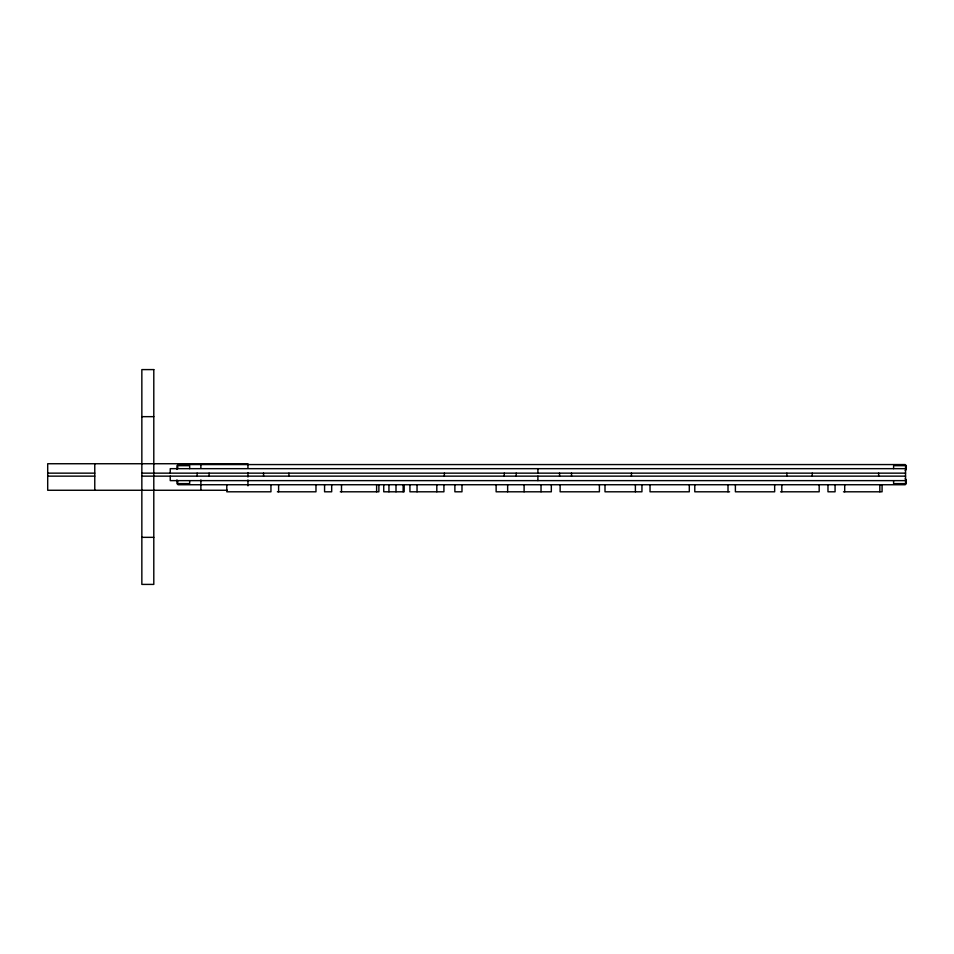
<?xml version="1.0" encoding="UTF-8"?>
<svg xmlns="http://www.w3.org/2000/svg" width="954" height="954" viewBox="0 0 954 954"><rect width="100%" height="100%" fill="white"/><g stroke="black" fill="none" stroke-linecap="round" stroke-linejoin="round"><path stroke-width="1.43" d="M905.179 470.537L906.3 469.416L906.3 465.683L905.179 464.562L178.088 464.562L176.967 465.683L176.967 469.416M141.848 416.659L153.797 416.659M905.549 468.664L170.241 468.664L170.241 473.148M47.7 473.148L94.768 473.148M141.848 473.148L905.549 473.148M47.7 476.141L94.768 476.141M141.848 476.141L905.549 476.141M905.549 480.625L170.241 480.625L170.241 476.141M227.35 490.261L47.7 490.261L47.7 463.739L247.945 463.739L247.945 468.164M277.375 491.799L315.977 491.799L315.977 484.739M340.28 491.799L378.881 491.799L378.881 484.739M729.595 491.799L694.786 491.799L694.786 484.739M780.575 491.799L819.176 491.799L819.176 484.739M843.479 491.799L882.08 491.799L882.08 484.739M141.848 537.341L153.797 537.341M905.179 478.753L906.3 479.874L906.3 483.618L905.179 484.739L178.088 484.739L176.967 483.618L176.967 479.874M893.6 468.664L893.6 465.683L905.549 465.683L905.549 483.618L893.6 483.618L893.6 480.625M879.826 484.739L879.826 491.799M878.646 473.148L878.646 476.141M844.707 484.739L844.707 491.799M835.072 484.739L835.072 491.799L827.977 491.799L827.977 484.739M812.236 473.148L812.236 476.141M786.871 473.148L786.871 476.141M781.803 484.739L781.803 491.799M774.66 484.739L774.66 491.799L735.391 491.799L735.391 484.739M728.009 484.739L728.009 491.799M689.301 484.739L689.301 491.799L650.032 491.799L650.032 484.739M641.947 484.739L641.947 491.799L605.003 491.799L605.003 484.739M635.388 484.739L635.388 491.799M631.441 473.148L631.441 476.141M599.398 484.739L599.398 491.799L560.129 491.799L560.129 484.739M571.529 473.148L571.529 476.141M559.569 473.148L559.569 476.141M551.329 484.739L551.329 491.799L496.128 491.799L496.128 484.739M541.037 484.739L541.037 491.799M537.901 468.664L537.901 473.148M537.901 476.141L537.901 480.625M524.104 484.739L524.104 491.799M516.221 473.148L516.221 476.141M507.647 484.739L507.647 491.799M504.272 473.148L504.272 476.141M461.986 484.739L461.986 491.799L454.879 491.799L454.879 484.739M444.349 473.148L444.349 476.141M443.92 484.739L443.92 491.799L409.934 491.799L409.934 484.739M436.813 484.739L436.813 491.799M417.041 484.739L417.041 491.799M404.174 484.739L404.174 491.799L383.735 491.799L383.735 484.739M403.148 484.739L403.148 491.799M396.005 484.739L396.005 491.799M388.946 484.739L388.946 491.799M376.627 484.739L376.627 491.799M341.508 484.739L341.508 491.799M331.682 484.739L331.682 491.799L324.575 491.799L324.575 484.739M288.919 473.148L288.919 476.141M278.604 484.739L278.604 491.799M270.948 484.739L270.948 491.799L226.79 491.799L226.79 484.739M263.554 473.148L263.554 476.141M247.945 472.576L247.945 477M247.945 479.945L247.945 485.836M209.093 473.148L209.093 476.141M200.877 463.739L200.877 468.164M200.877 479.945L200.877 490.261M197.144 473.148L197.144 476.141M189.667 468.664L189.667 465.683L177.718 465.683L177.718 468.664M189.667 480.625L189.667 483.618L177.718 483.618L177.718 480.625M94.768 463.739L94.768 490.261M153.797 369.592L141.848 369.592L141.848 584.408L153.797 584.408L153.797 369.592"/></g></svg>
